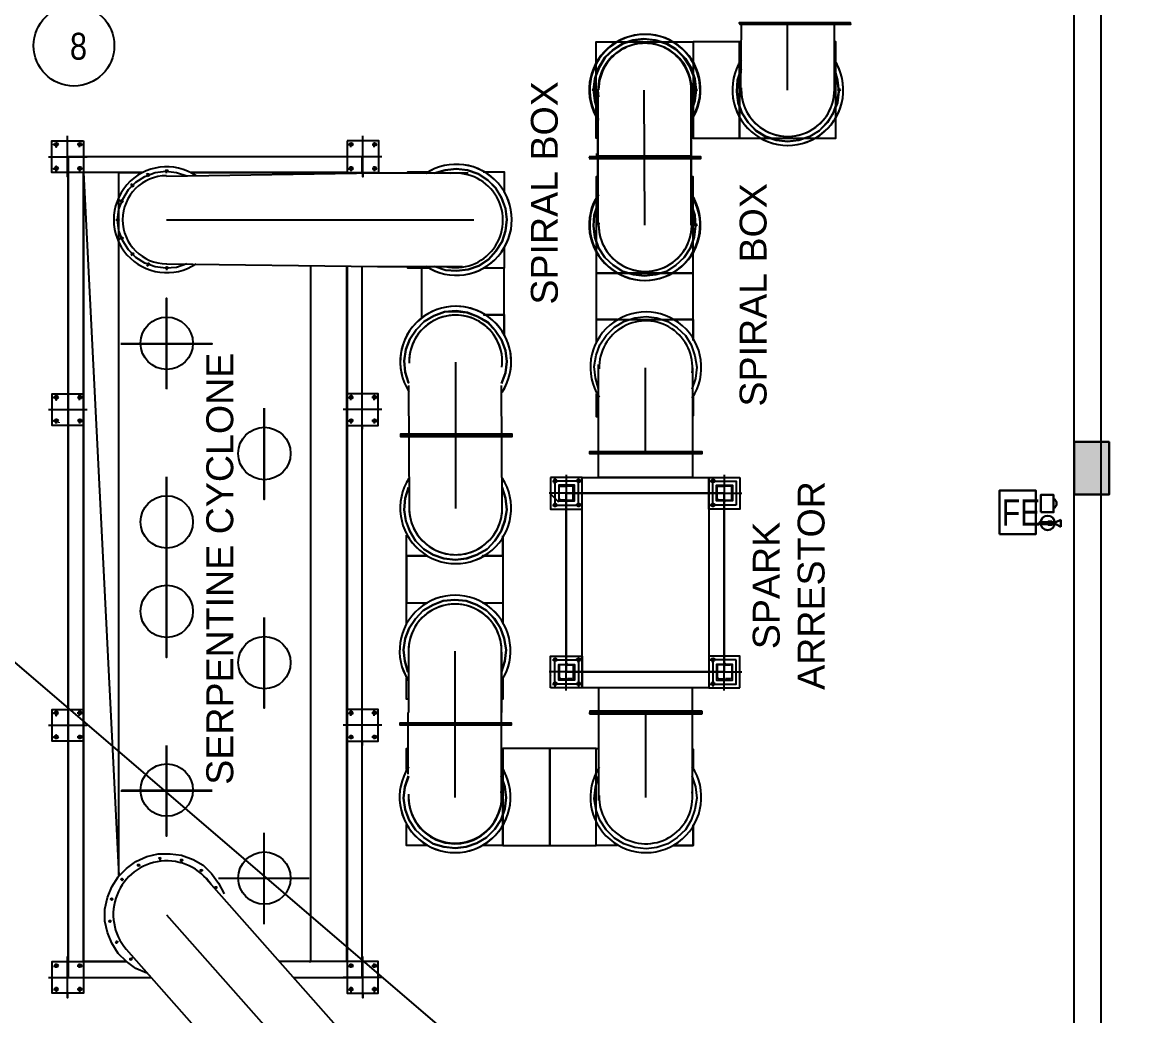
# Model space of a CAD drawing. Header units: metres. Extents: x -488 to 4759, y 38 to 2071.
# Drawn here: x 2954.95 to 2964.51, y 81.37 to 89.87 of the extents above; entities that cross this region are included whole.
import ezdxf
from ezdxf.lldxf.tags import DXFTag

# ---------------------------------------------------------------- set-up
doc = ezdxf.new("R2010")
doc.units = ezdxf.units.M
doc.header["$MEASUREMENT"] = 0
doc.styles.add('ARIAL', font='arial.ttf', dxfattribs={"height": 0.8})
doc.styles.add('Arial narrow', font='ARIALN.TTF', dxfattribs={"height": 0.6})
doc.styles.add('SH', font='swissc.ttf', dxfattribs={"height": 10})
tags = doc.linetypes.add('00$1$HIDDEN', pattern=[0.375, 0.25, -0.125]).pattern_tags.tags
tags[6:7] = [DXFTag(74, 4), DXFTag(75, 0), DXFTag(340, '0'), DXFTag(46, 1.0), DXFTag(50, 0.0), DXFTag(44, 0.0), DXFTag(45, 0.0)]
tags[4:5] = [DXFTag(74, 4), DXFTag(75, 0), DXFTag(340, '0'), DXFTag(46, 1.0), DXFTag(50, 0.0), DXFTag(44, 0.0), DXFTag(45, 0.0)]

# ---------------------------------------------------------------- blocks, each defined once
blk = doc.blocks.new('DFFDG')
at = {"color": 0, "lineweight": 30}
for p, q in [((15832.5823, 2250.0528), (15832.6453, 2250.0528)), ((15832.5823, 2250.0366), (15832.6453, 2250.0366)), ((15832.6453, 2250.0528), (15832.6902, 2250.0747)), ((15832.6453, 2250.0366), (15832.6902, 2250.0146))]:
    blk.add_line(p, q, dxfattribs=at)
at = {"color": 0, "lineweight": 30, "ltscale": 0.1}
blk.add_line((15832.6902, 2250.0747), (15832.6902, 2250.0146), dxfattribs=at)
blk.add_lwpolyline([(15832.1657, 2249.9505), (15832.1657, 2250.3252), (15832.4753, 2250.3252), (15832.4753, 2249.9505)], close=True, dxfattribs=at)
at = {"color": 0, "lineweight": 30}
for points in [[(15832.5173, 2250.1377), (15832.5173, 2250.286), (15832.6276, 2250.286), (15832.6276, 2250.1377)], [(15832.5823, 2250.0528), (15832.5823, 2250.0366), (15832.5067, 2250.0366), (15832.5067, 2250.0528)], [(15832.6128, 2250.0593), (15832.6128, 2250.0303), (15832.5823, 2250.0303), (15832.5823, 2250.0593)]]:
    blk.add_lwpolyline(points, close=True, dxfattribs=at)
blk.add_circle((15832.5766, 2250.0472), 0.0611, dxfattribs=at)
blk.add_arc((15832.6088, 2250.2129), 0.0446, 294.8747, 65.1253, dxfattribs=at)
at = {"color": 0, "lineweight": 30, "style": 'SH'}
blk.add_text('FE', height=0.22395, dxfattribs=at).set_placement((15832.1852, 2250.0243))

msp = doc.modelspace()

# ---------------------------------------------------------------- hatches: boundary and pattern name
at = {"lineweight": 30}
h = msp.add_hatch(color=256, dxfattribs=at)
h.dxf.hatch_style = 1
h.paths.add_polyline_path([(2963.94391, 86.28117), (2963.94391, 85.83117), (2964.24391, 85.83117), (2964.24391, 86.28117)])

# ---------------------------------------------------------------- linework, layer by layer
for p, q in [((2964.17391, 96.18778), (2964.17391, 76.47778)), ((2956.182, 82.23735), (2957.61887, 80.61365))]:
    msp.add_line(p, q)
at = {"linetype": '00$1$HIDDEN', "lineweight": -2, "ltscale": 2}
msp.add_line((2949.37232, 89.11676), (2963.94391, 76.63278), dxfattribs=at)
at = {"lineweight": -2}
msp.add_lwpolyline([(2963.9449, 102.41779), (2934.23391, 102.41777), (2934.23391, 76.70777), (2963.9449, 76.70779)], close=True, dxfattribs=at)
at = {"lineweight": 0}
msp.add_lwpolyline([(2963.9449, 102.41779), (2963.9449, 76.70779), (2934.23391, 76.70779), (2934.23391, 39.51778), (3007.88391, 39.51778), (3007.88391, 102.41778), (3000.65391, 102.41777), (3000.42391, 102.41777), (3000.42391, 76.70778), (2984.40391, 76.70778), (2984.40391, 102.41777), (2963.9449, 102.41777)], dxfattribs=at)
msp.add_lwpolyline([(2963.9449, 102.41779), (2963.9449, 76.70779), (2934.23391, 76.70779), (2934.23391, 39.51778), (3007.88391, 39.51778), (3007.88391, 102.41778), (3000.65391, 102.41777), (3000.42391, 102.41777), (3000.42391, 76.70778), (2984.40391, 76.70778), (2984.40391, 102.41777), (2963.9449, 102.41777)], dxfattribs=at)
msp.add_lwpolyline([(2969.1738, 102.18778), (2969.17391, 95.95778), (2984.1724, 95.95778), (2984.1724, 76.47778), (3000.65391, 76.47778), (3000.65391, 102.18773), (3007.65391, 102.18773), (3007.65391, 51.97778), (2934.46391, 51.97778), (2934.46391, 76.47578), (2964.17391, 76.47778), (2964.17391, 102.18778), (2969.17391, 102.18778), (2969.17391, 102.18778)], close=True, dxfattribs=at)
msp.add_lwpolyline([(2969.1738, 102.18778), (2969.17391, 95.95778), (2984.1724, 95.95778), (2984.1724, 76.47778), (3000.65391, 76.47778), (3000.65391, 102.18773), (3007.65391, 102.18773), (3007.65391, 51.97778), (2934.46391, 51.97778), (2934.46391, 76.47578), (2964.17391, 76.47778), (2964.17391, 102.18778), (2969.17391, 102.18778), (2969.17391, 102.18778)], close=True, dxfattribs=at)
for points in [[(2962.03025, 89.85877), (2961.08163, 89.85877), (2961.08163, 89.86961), (2962.03025, 89.86961), (2962.03025, 89.85877)], [(2962.03567, 89.85877), (2961.08706, 89.85877), (2961.08706, 89.85335), (2962.03567, 89.85335), (2961.08706, 89.85335)], [(2961.89473, 89.2896), (2961.89473, 89.85877), (2961.0979, 89.85877), (2961.09248, 89.2896)], [(2961.4936, 89.2896), (2961.4936, 89.85335)], [(2961.49902, 89.86419), (2961.78632, 89.86419)], [(2961.97062, 89.86419), (2961.97062, 89.86961)], [(2960.66967, 89.11614), (2960.70219, 89.20829), (2960.70761, 89.30587), (2960.69677, 89.39802), (2960.65882, 89.49017), (2960.60462, 89.57148), (2960.53957, 89.64194), (2960.45284, 89.69073), (2960.36069, 89.71783), (2960.26312, 89.72868), (2960.17097, 89.71783), (2960.07882, 89.68531), (2959.99751, 89.6311), (2959.92704, 89.56606), (2959.87825, 89.47933), (2959.84573, 89.3926), (2959.83489, 89.29502), (2959.84573, 89.19745), (2959.87283, 89.1053), (2959.84573, 89.19745), (2959.83489, 89.29502), (2959.84573, 89.38717), (2959.87825, 89.47933), (2959.92704, 89.56064), (2959.99751, 89.6311), (2960.07882, 89.68531), (2960.17097, 89.71783), (2960.26854, 89.72868), (2960.36611, 89.71783), (2960.45826, 89.68531), (2960.53957, 89.63652), (2960.61004, 89.56606), (2960.66425, 89.48475), (2960.69677, 89.39802), (2960.70761, 89.30044), (2960.70219, 89.20287), (2960.66967, 89.11072)], [(2959.87283, 89.11614), (2959.84573, 89.20829), (2959.84031, 89.30587), (2959.85115, 89.39802), (2959.88909, 89.49017), (2959.93788, 89.57148), (2960.00835, 89.63652), (2960.09508, 89.69073), (2960.18723, 89.71783), (2960.27938, 89.72868), (2960.37695, 89.71783), (2960.4691, 89.68531), (2960.55041, 89.6311), (2960.62088, 89.56064), (2960.66967, 89.47933), (2960.70219, 89.38717), (2960.71303, 89.2896), (2960.70219, 89.19745), (2960.66967, 89.1053)], [(2959.87283, 88.87763), (2959.85657, 88.87763), (2959.85657, 89.70157), (2960.68593, 89.70157), (2960.68593, 88.87763), (2960.66967, 88.87763)], [(2961.08163, 88.87763), (2961.08163, 89.70157), (2960.68593, 89.70157), (2960.68593, 88.87763), (2961.08163, 88.87763)], [(2961.0979, 89.70157), (2961.08163, 89.70157), (2961.08163, 88.87763), (2961.90557, 88.87763), (2961.90557, 89.70157), (2961.89473, 89.70157)], [(2961.89473, 89.46848), (2961.92183, 89.37633), (2961.93268, 89.27876), (2961.92183, 89.18119), (2961.88389, 89.09446), (2961.8351, 89.01315), (2961.76464, 88.94268), (2961.68333, 88.8939), (2961.59117, 88.86137), (2961.4936, 88.85053), (2961.40145, 88.86137), (2961.3093, 88.8939), (2961.22799, 88.94268), (2961.15752, 89.01315), (2961.10332, 89.09446), (2961.07079, 89.18119), (2961.05995, 89.27876), (2961.06537, 89.37633), (2961.0979, 89.46848), (2961.06537, 89.37633), (2961.05995, 89.27876), (2961.07079, 89.18661), (2961.10332, 89.09446), (2961.15752, 89.01315), (2961.22257, 88.94268), (2961.30388, 88.8939), (2961.39603, 88.86137), (2961.4936, 88.85053), (2961.59117, 88.86137), (2961.67791, 88.8939), (2961.76464, 88.94268), (2961.82968, 89.01315), (2961.88389, 89.08904), (2961.91641, 89.18119), (2961.93268, 89.27876), (2961.92183, 89.37091), (2961.89473, 89.46306)], [(2960.67509, 88.72586), (2959.87283, 88.72586), (2959.87283, 89.2896), (2959.87283, 88.14043), (2959.87283, 88.70417), (2960.66967, 88.70417), (2960.66967, 88.14043)], [(2960.27396, 88.13501), (2960.26854, 89.2896)], [(2960.66967, 88.13501), (2960.66967, 89.29502)], [(2960.66967, 89.2896), (2960.66967, 88.72586), (2960.66967, 88.74754)], [(2955.33638, 88.58492), (2955.33638, 88.54698), (2955.33638, 88.89932)], [(2957.8624, 88.58492), (2957.8624, 88.54698), (2957.8624, 88.89932)], [(2959.87283, 88.91558), (2959.87283, 88.71502), (2960.66967, 88.71502), (2960.66967, 88.91558)], [(2955.47189, 88.85595), (2955.47189, 88.58492), (2955.20086, 88.58492), (2955.20086, 88.85595), (2955.47189, 88.85595)], [(2955.46105, 88.82343), (2955.41769, 88.82343)], [(2955.43937, 88.80175), (2955.43937, 88.83969)], [(2957.72688, 88.85595), (2957.72688, 88.58492), (2957.99791, 88.58492), (2957.99791, 88.85595), (2957.72688, 88.85595)], [(2957.73772, 88.82343), (2957.78109, 88.82343)], [(2957.7594, 88.80175), (2957.7594, 88.83969)], [(2957.98165, 88.82343), (2957.94371, 88.82343)], [(2957.95997, 88.80175), (2957.95997, 88.83969)], [(2955.17376, 88.72044), (2955.50442, 88.72044)], [(2957.85698, 88.5795), (2957.85698, 88.72044), (2955.3418, 88.72044), (2955.3418, 81.70071), (2956.05079, 81.70071)], [(2955.3418, 81.70071), (2955.3418, 88.72044)], [(2958.02502, 88.72044), (2957.69436, 88.72044)], [(2960.75098, 88.71502), (2959.79694, 88.71502), (2960.75098, 88.71502), (2960.75098, 88.72044), (2959.79694, 88.72044)], [(2959.79694, 88.70417), (2960.75098, 88.70417), (2960.75098, 88.71502), (2959.79694, 88.71502)], [(2959.80236, 88.72044), (2960.75098, 88.72044)], [(2960.66967, 88.72586), (2959.86199, 88.72586), (2959.86199, 88.74754)], [(2960.66967, 88.72044), (2959.86741, 88.72044)], [(2960.74556, 88.70959), (2960.74556, 88.71502)], [(2955.46105, 88.61744), (2955.41769, 88.61744)], [(2955.43937, 88.63913), (2955.43937, 88.59576)], [(2956.35546, 87.80435), (2956.26873, 87.77182), (2956.17658, 87.7664), (2956.08443, 87.77724), (2955.9977, 87.80977), (2955.92181, 87.85855), (2955.85676, 87.9236), (2955.80797, 87.99949), (2955.77545, 88.08622), (2955.76461, 88.17837), (2955.77545, 88.27052), (2955.80797, 88.35725), (2955.85676, 88.43856), (2955.92181, 88.50361), (2955.9977, 88.5524), (2956.08443, 88.58492), (2956.17658, 88.59576), (2956.26873, 88.58492), (2956.35546, 88.55782)], [(2956.03022, 88.54698), (2956.01396, 88.5795)], [(2956.182, 88.5795), (2956.182, 88.61202)], [(2958.76222, 88.5795), (2957.98707, 88.5795), (2956.182, 88.5524)], [(2956.38798, 88.58492), (2957.4179, 88.58492), (2957.4179, 88.57408)], [(2957.72146, 88.57408), (2957.72146, 88.58492), (2956.38798, 88.58492), (2957.72688, 88.58492), (2957.72688, 88.57408)], [(2957.73772, 88.61744), (2957.78109, 88.61744)], [(2957.7594, 88.63913), (2957.7594, 88.59576)], [(2957.98165, 88.61744), (2957.94371, 88.61744)], [(2957.95997, 88.63913), (2957.95997, 88.59576)], [(2958.24664, 88.5795), (2958.24664, 88.59034), (2958.4201, 88.59034)], [(2958.47973, 87.78267), (2958.57188, 87.75014), (2958.66403, 87.74472), (2958.7616, 87.75556), (2958.85375, 87.78809), (2958.93506, 87.84229), (2959.00011, 87.91276), (2959.05432, 87.99407), (2959.08142, 88.08622), (2959.09226, 88.18379), (2959.08142, 88.28136), (2959.04889, 88.36809), (2959.00011, 88.45482), (2958.92964, 88.51987), (2958.84833, 88.57408), (2958.75618, 88.6066), (2958.65861, 88.61744), (2958.56646, 88.6066), (2958.47431, 88.5795), (2958.56646, 88.6066), (2958.66403, 88.61744), (2958.75618, 88.6066), (2958.84833, 88.57408), (2958.92964, 88.51987), (2959.00011, 88.4494), (2959.04889, 88.36809), (2959.08142, 88.27594), (2959.09226, 88.18379), (2959.08142, 88.08622), (2959.05432, 87.99407), (2959.00011, 87.91276), (2958.93506, 87.84229), (2958.85375, 87.78809), (2958.7616, 87.75556), (2958.66403, 87.74472), (2958.56646, 87.75014), (2958.47431, 87.78267)], [(2958.8917, 88.59034), (2959.07058, 88.59034), (2959.07058, 88.41146)], [(2955.90012, 88.46025), (2955.87844, 88.48735)], [(2959.87283, 88.54698), (2959.85657, 88.54698), (2959.85657, 87.72304), (2960.68593, 87.72304), (2960.68593, 88.54698), (2960.66967, 88.54698)], [(2955.81339, 88.33015), (2955.78087, 88.34641)], [(2955.78087, 88.17837), (2955.74835, 88.17837)], [(2958.81101, 88.17837), (2956.182, 88.17837)], [(2955.81339, 88.02659), (2955.78087, 88.01575)], [(2959.07058, 87.94528), (2959.07058, 87.7664), (2958.8917, 87.7664)], [(2955.90012, 87.8965), (2955.87844, 87.87482)], [(2956.03022, 87.80977), (2956.01396, 87.78267)], [(2956.182, 87.80435), (2957.98707, 87.78267), (2958.71344, 87.78267)], [(2956.182, 87.78267), (2956.182, 87.75014)], [(2957.72688, 87.78267), (2957.72688, 81.83622), (2957.14748, 81.83622)], [(2957.26741, 81.70071), (2957.85698, 81.70071), (2957.85698, 87.78267)], [(2957.72146, 87.78267), (2957.72146, 81.83622), (2957.40164, 81.83622), (2957.4179, 81.83622), (2957.4179, 87.78809)], [(2958.4201, 87.7664), (2958.24664, 87.7664), (2958.24664, 87.78267)], [(2958.36589, 87.33817), (2958.36589, 87.78267)], [(2958.80497, 87.7664), (2958.79955, 87.7664)], [(2959.07058, 87.36528), (2959.07058, 87.7664)], [(2959.85657, 87.32733), (2960.68593, 87.32733), (2960.68593, 87.72304), (2959.85657, 87.72304), (2959.85657, 87.32733)], [(2956.182, 86.73648), (2956.182, 87.51163), (2956.182, 86.73106)], [(2958.8917, 87.3707), (2959.07058, 87.3707), (2959.07058, 87.19182), (2959.07058, 87.36528), (2958.89712, 87.36528)], [(2959.87825, 86.73648), (2959.85115, 86.82863), (2959.84031, 86.9262), (2959.85657, 87.02378), (2959.88909, 87.11051), (2959.9433, 87.19182), (2960.01377, 87.26228), (2960.09508, 87.31107), (2960.18723, 87.34359), (2960.2848, 87.35443), (2960.37695, 87.34359), (2960.4691, 87.31107), (2960.55041, 87.25686), (2960.62088, 87.19182), (2960.66967, 87.11051), (2960.70219, 87.01836), (2960.71845, 86.92078), (2960.70761, 86.82321), (2960.67509, 86.73106)], [(2960.03545, 87.32733), (2959.85657, 87.32733), (2959.85657, 87.13219)], [(2960.68593, 87.14845), (2960.68593, 87.32733), (2960.51789, 87.32733), (2960.68593, 87.32733), (2960.68593, 87.14845)], [(2958.65319, 86.96415), (2958.65319, 85.71198)], [(2960.68051, 86.91536), (2960.68051, 86.189), (2959.87825, 86.189), (2959.87825, 86.94247)], [(2960.27938, 86.189), (2960.27938, 86.91536)], [(2958.25206, 86.76359), (2958.25748, 85.72282)], [(2959.05432, 85.71198), (2959.04889, 86.76359)], [(2955.47189, 86.69312), (2955.47189, 86.42208), (2955.20628, 86.42208), (2955.20628, 86.69312), (2955.47189, 86.69312)], [(2955.3418, 86.42208), (2955.3418, 86.38956), (2955.3418, 86.73648)], [(2955.43937, 86.63891), (2955.43937, 86.68228)], [(2957.72688, 86.69312), (2957.72688, 86.42208), (2957.99249, 86.42208), (2957.99249, 86.69312), (2957.72688, 86.69312)], [(2957.7594, 86.63891), (2957.7594, 86.68228)], [(2957.85698, 86.42208), (2957.85698, 86.38956), (2957.85698, 86.73648)], [(2957.95997, 86.63891), (2957.95997, 86.68228)], [(2959.85657, 86.69312), (2959.85657, 86.49797), (2959.87825, 86.49797)], [(2955.46105, 86.66059), (2955.42311, 86.66059)], [(2957.73772, 86.66059), (2957.77567, 86.66059)], [(2957.98165, 86.66059), (2957.93829, 86.66059)], [(2955.17376, 86.5576), (2955.50442, 86.5576)], [(2955.43937, 86.47629), (2955.43937, 86.43835)], [(2958.02502, 86.5576), (2957.69436, 86.5576)], [(2957.7594, 86.47629), (2957.7594, 86.43835)], [(2957.95997, 86.47629), (2957.95997, 86.43835)], [(2955.26591, 86.44377), (2955.26591, 86.44919)], [(2955.46105, 86.46003), (2955.42311, 86.46003)], [(2957.73772, 86.46003), (2957.77567, 86.46003)], [(2957.98165, 86.46003), (2957.93829, 86.46003)], [(2959.13562, 86.32451), (2958.18701, 86.32451), (2958.18701, 86.35162), (2959.13562, 86.35162), (2959.13562, 86.32451), (2959.13562, 86.33535), (2958.18701, 86.33535), (2959.13562, 86.33535), (2959.13562, 86.35162), (2959.13562, 86.32451), (2958.18701, 86.32451), (2958.18701, 86.35162), (2959.13562, 86.35162)], [(2959.80236, 86.19984), (2960.7564, 86.19984), (2960.7564, 86.17816), (2959.80236, 86.17816), (2959.80236, 86.19984), (2959.80236, 86.189), (2960.7564, 86.189)], [(2960.76182, 86.17816), (2959.8132, 86.17816), (2959.8132, 86.19984), (2960.76182, 86.19984), (2960.76182, 86.17816), (2960.76182, 86.189), (2959.8132, 86.189), (2960.76182, 86.189), (2960.76182, 86.19984), (2960.76182, 86.17816), (2959.8132, 86.17816), (2959.8132, 86.19984), (2960.76182, 86.19984)], [(2959.87825, 86.189), (2960.68051, 86.189)], [(2959.87825, 85.98843), (2959.87825, 86.189), (2960.68051, 86.189), (2960.68051, 85.98843)], [(2960.68051, 86.17816), (2960.68051, 85.97759), (2959.87825, 85.97759), (2959.87825, 86.17816)], [(2959.6018, 85.99927), (2959.6018, 85.67404)], [(2960.95154, 85.99927), (2960.95154, 85.67404)], [(2959.46628, 85.97759), (2959.46628, 85.70656), (2959.73732, 85.70656), (2959.73732, 85.97759), (2959.46628, 85.97759)], [(2959.48255, 85.94507), (2959.52049, 85.94507)], [(2959.50423, 85.92339), (2959.50423, 85.96675)], [(2959.50423, 85.73908), (2959.70479, 85.73908), (2959.70479, 85.94507), (2959.50423, 85.94507), (2959.50423, 85.73908)], [(2959.54759, 85.89899), (2959.55572, 85.90712)], [(2959.60715, 85.91418), (2959.60016, 85.9072)], [(2959.61428, 85.9072), (2959.60729, 85.91418)], [(2959.65872, 85.90712), (2959.66685, 85.89899)], [(2959.72647, 85.94507), (2959.68311, 85.94507)], [(2959.70479, 85.92339), (2959.70479, 85.96675)], [(2959.73732, 84.17794), (2959.73732, 85.97759), (2960.82144, 85.97759), (2960.82144, 84.17794), (2959.73732, 84.17794)], [(2961.08706, 85.97759), (2961.08706, 85.70656), (2960.82144, 85.70656), (2960.82144, 85.97759), (2961.08706, 85.97759)], [(2960.83229, 85.94507), (2960.87023, 85.94507)], [(2960.85397, 85.92339), (2960.85397, 85.96675)], [(2961.05453, 85.73908), (2960.85397, 85.73908), (2960.85397, 85.94507), (2961.05453, 85.94507), (2961.05453, 85.73908)], [(2960.89733, 85.89899), (2960.90546, 85.90712)], [(2960.95689, 85.91418), (2960.9499, 85.9072)], [(2960.96402, 85.9072), (2960.95703, 85.91418)], [(2961.00846, 85.90712), (2961.01659, 85.89899)], [(2959.759, 85.84208), (2959.45544, 85.84208)], [(2959.53675, 85.76619), (2959.46086, 85.84208)], [(2959.54217, 85.78787), (2959.54217, 85.89628)], [(2959.55301, 85.9017), (2959.59638, 85.9017)], [(2960.95154, 85.84208), (2960.95154, 84.31346), (2959.6018, 84.31346), (2959.6018, 85.84208), (2960.95154, 85.84208), (2959.6018, 85.84208), (2959.6018, 84.31346), (2960.95154, 84.31346), (2960.95154, 85.84208)], [(2959.65601, 85.9017), (2959.61264, 85.9017)], [(2959.66143, 85.78787), (2959.66143, 85.89628)], [(2960.79976, 85.84208), (2961.10332, 85.84208)], [(2960.89191, 85.78787), (2960.89191, 85.89628)], [(2960.90275, 85.9017), (2960.94612, 85.9017)], [(2961.00575, 85.9017), (2960.96238, 85.9017)], [(2961.01659, 85.78787), (2961.01659, 85.89628)], [(2959.48255, 85.73908), (2959.52049, 85.73908)], [(2959.50423, 85.76077), (2959.50423, 85.72282)], [(2959.55572, 85.78245), (2959.54759, 85.79058)], [(2959.59638, 85.78245), (2959.55301, 85.78245)], [(2959.60016, 85.78238), (2959.60715, 85.77539)], [(2959.60729, 85.7754), (2959.61428, 85.78238)], [(2959.61264, 85.78245), (2959.65601, 85.78245)], [(2959.66685, 85.79058), (2959.65872, 85.78245)], [(2959.72647, 85.73908), (2959.68311, 85.73908)], [(2959.70479, 85.76077), (2959.70479, 85.72282)], [(2960.83229, 85.73908), (2960.87023, 85.73908)], [(2960.85397, 85.76077), (2960.85397, 85.72282)], [(2960.90546, 85.78245), (2960.89733, 85.79058)], [(2960.94612, 85.78245), (2960.90275, 85.78245)], [(2960.9499, 85.78238), (2960.95689, 85.77539)], [(2960.95703, 85.7754), (2960.96402, 85.78238)], [(2960.96238, 85.78245), (2961.00575, 85.78245)], [(2961.01659, 85.79058), (2961.00846, 85.78245)], [(2958.2358, 85.30543), (2958.2358, 84.90431), (2958.2358, 85.48431)], [(2959.05974, 85.30543), (2959.05974, 84.90431)], [(2958.2358, 84.72542), (2958.2358, 84.90431), (2958.41468, 84.90431)], [(2958.88628, 84.90431), (2959.05974, 84.90431), (2959.05974, 84.73085)], [(2958.25206, 84.4815), (2958.25206, 83.96653)], [(2958.64777, 84.49234), (2958.64777, 83.24017)], [(2959.04889, 84.4815), (2959.04889, 83.96653), (2959.04889, 84.49234)], [(2959.6018, 84.15626), (2959.6018, 84.4815)], [(2960.95154, 84.15626), (2960.95154, 84.4815)], [(2959.46628, 84.17794), (2959.46628, 84.44897), (2959.73732, 84.44897), (2959.73732, 84.17794), (2959.46628, 84.17794)], [(2959.48255, 84.41645), (2959.52049, 84.41645)], [(2959.50423, 84.39477), (2959.50423, 84.43271)], [(2959.50423, 84.41645), (2959.70479, 84.41645), (2959.70479, 84.21046), (2959.50423, 84.21046), (2959.50423, 84.41645)], [(2959.54759, 84.37037), (2959.55572, 84.3785)], [(2959.59638, 84.37308), (2959.55301, 84.37308)], [(2959.60715, 84.38556), (2959.60016, 84.37858)], [(2959.61428, 84.37858), (2959.60729, 84.38556)], [(2959.61264, 84.37308), (2959.65601, 84.37308)], [(2959.65872, 84.3785), (2959.66685, 84.37037)], [(2959.72647, 84.41645), (2959.68311, 84.41645)], [(2959.70479, 84.39477), (2959.70479, 84.43271)], [(2961.08706, 84.17794), (2961.08706, 84.44897), (2960.82144, 84.44897), (2960.82144, 84.17794), (2961.08706, 84.17794)], [(2960.83229, 84.41645), (2960.87023, 84.41645)], [(2960.85397, 84.39477), (2960.85397, 84.43271)], [(2961.05453, 84.41645), (2960.85397, 84.41645), (2960.85397, 84.21046), (2961.05453, 84.21046), (2961.05453, 84.41645)], [(2960.89733, 84.37037), (2960.90546, 84.3785)], [(2960.94612, 84.37308), (2960.90275, 84.37308)], [(2960.95689, 84.38556), (2960.9499, 84.37858)], [(2960.96402, 84.37858), (2960.95703, 84.38556)], [(2960.96238, 84.37308), (2961.00575, 84.37308)], [(2961.00846, 84.3785), (2961.01659, 84.37037)], [(2959.759, 84.31346), (2959.45544, 84.31346)], [(2959.47713, 84.28093), (2959.47713, 84.28093)], [(2959.54217, 84.36766), (2959.54217, 84.25925)], [(2959.66143, 84.36766), (2959.66143, 84.25925)], [(2960.79976, 84.31346), (2961.10332, 84.31346)], [(2960.89191, 84.36766), (2960.89191, 84.25925)], [(2961.01659, 84.36766), (2961.01659, 84.25925)], [(2958.25206, 84.08037), (2958.2358, 84.08037), (2958.2358, 84.25925)], [(2959.05974, 84.25925), (2959.05974, 84.08037), (2959.04889, 84.08037)], [(2959.48255, 84.21046), (2959.52049, 84.21046)], [(2959.50423, 84.23215), (2959.50423, 84.18878)], [(2959.54217, 84.26467), (2959.54217, 84.26467)], [(2959.55572, 84.25383), (2959.54759, 84.26196)], [(2959.55301, 84.25383), (2959.59638, 84.25383)], [(2959.60016, 84.25375), (2959.60715, 84.24677)], [(2959.60729, 84.24678), (2959.61428, 84.25375)], [(2959.65601, 84.25383), (2959.61264, 84.25383)], [(2959.66685, 84.26196), (2959.65872, 84.25383)], [(2959.72647, 84.21046), (2959.68311, 84.21046)], [(2959.70479, 84.23215), (2959.70479, 84.18878)], [(2960.83229, 84.21046), (2960.87023, 84.21046)], [(2960.85397, 84.23215), (2960.85397, 84.18878)], [(2960.90546, 84.25383), (2960.89733, 84.26196)], [(2960.90275, 84.25383), (2960.94612, 84.25383)], [(2960.9499, 84.25375), (2960.95689, 84.24677)], [(2960.95703, 84.24678), (2960.96402, 84.25375)], [(2961.00575, 84.25383), (2960.96238, 84.25383)], [(2961.01659, 84.26196), (2961.00846, 84.25383)], [(2959.87825, 84.17794), (2959.87825, 83.97738)], [(2959.87825, 84.1671), (2959.87825, 83.96653), (2960.68051, 83.96653), (2960.68051, 84.1671)], [(2960.68051, 83.97738), (2960.68051, 84.17794)], [(2955.47189, 83.99364), (2955.47189, 83.72261), (2955.20628, 83.72261), (2955.20628, 83.99364), (2955.47189, 83.99364)], [(2955.3418, 83.72261), (2955.3418, 83.68466), (2955.3418, 84.037)], [(2957.72688, 83.99364), (2957.72688, 83.72261), (2957.99249, 83.72261), (2957.99249, 83.99364), (2957.72688, 83.99364)], [(2957.85698, 83.72261), (2957.85698, 83.68466), (2957.85698, 84.037)], [(2955.46105, 83.96111), (2955.41769, 83.96111)], [(2955.43937, 83.93943), (2955.43937, 83.9828)], [(2957.73772, 83.96111), (2957.78109, 83.96111)], [(2957.7594, 83.93943), (2957.7594, 83.9828)], [(2957.98165, 83.96111), (2957.93829, 83.96111)], [(2957.95997, 83.93943), (2957.95997, 83.9828)], [(2958.24664, 83.96653), (2958.24664, 83.44073)], [(2959.04889, 83.24559), (2959.04889, 83.96653)], [(2959.80236, 83.95569), (2960.7564, 83.95569), (2960.7564, 83.97738), (2959.80236, 83.97738), (2959.80236, 83.95569), (2959.80236, 83.96653), (2960.7564, 83.96653)], [(2960.76182, 83.97738), (2959.8132, 83.97738), (2959.8132, 83.95569), (2960.76182, 83.95569), (2960.76182, 83.97738), (2960.76182, 83.96653), (2959.8132, 83.96653), (2960.76182, 83.96653), (2960.76182, 83.95569), (2960.76182, 83.97738), (2959.8132, 83.97738), (2959.8132, 83.95569), (2960.76182, 83.95569)], [(2959.87825, 83.96653), (2960.68051, 83.96653)], [(2960.68051, 83.24017), (2960.68051, 83.96653), (2959.87825, 83.96653), (2959.87825, 83.21307)], [(2960.27938, 83.96653), (2960.27938, 83.24017)], [(2955.17376, 83.85812), (2955.50442, 83.85812)], [(2958.02502, 83.85812), (2957.69436, 83.85812)], [(2959.1302, 83.85812), (2958.18159, 83.85812), (2958.18159, 83.8798), (2959.1302, 83.8798), (2959.1302, 83.85812), (2959.1302, 83.86896), (2958.18159, 83.86896), (2959.1302, 83.86896), (2959.1302, 83.8798), (2959.1302, 83.85812), (2958.18159, 83.85812), (2958.18159, 83.8798), (2959.1302, 83.8798)], [(2955.46105, 83.75513), (2955.41769, 83.75513)], [(2955.43937, 83.77681), (2955.43937, 83.73887)], [(2957.73772, 83.75513), (2957.78109, 83.75513)], [(2957.7594, 83.77681), (2957.7594, 83.73887)], [(2957.98165, 83.75513), (2957.93829, 83.75513)], [(2957.95997, 83.77681), (2957.95997, 83.73887)], [(2958.2358, 83.47868), (2958.2358, 83.65756), (2958.24664, 83.65756)], [(2959.04889, 83.65756), (2959.05974, 83.65756), (2959.05974, 83.47868)], [(2959.05974, 82.8282), (2959.05974, 83.65756), (2959.05974, 82.8282), (2959.46086, 82.8282), (2959.46086, 83.65756), (2959.05974, 83.65756)], [(2959.46086, 83.65756), (2959.46086, 82.8282), (2959.85657, 82.8282), (2959.85657, 83.65756), (2959.46086, 83.65756)], [(2959.85657, 83.46242), (2959.85657, 83.65756), (2959.87825, 83.65756)], [(2958.25206, 83.41905), (2958.21954, 83.3269), (2958.2087, 83.23475), (2958.22496, 83.13718), (2958.25748, 83.04503), (2958.31169, 82.96372), (2958.38216, 82.89867), (2958.46347, 82.84446), (2958.55562, 82.81736), (2958.65319, 82.80652), (2958.74534, 82.81736), (2958.83749, 82.84988), (2958.9188, 82.89867), (2958.98927, 82.96914), (2959.04347, 83.05045), (2959.076, 83.1426), (2959.08684, 83.24017), (2959.076, 83.33232), (2959.04347, 83.42447), (2959.076, 83.33232), (2959.08684, 83.24017), (2959.076, 83.1426), (2959.04347, 83.05045), (2958.98927, 82.96914), (2958.9188, 82.89867), (2958.83749, 82.84988), (2958.74534, 82.81736), (2958.64777, 82.80652), (2958.55562, 82.81736), (2958.46347, 82.84446), (2958.38216, 82.89867), (2958.31169, 82.96372), (2958.25748, 83.04503), (2958.22496, 83.13718), (2958.2087, 83.23475), (2958.21954, 83.33232), (2958.25206, 83.42447)], [(2960.67509, 83.42447), (2960.70761, 83.33232), (2960.71845, 83.23475), (2960.70219, 83.13718), (2960.66967, 83.04503), (2960.62088, 82.96372), (2960.55041, 82.89867), (2960.4691, 82.84446), (2960.37695, 82.81194), (2960.2848, 82.8011), (2960.18723, 82.81194), (2960.09508, 82.84446), (2960.01377, 82.89325), (2959.9433, 82.96372), (2959.88909, 83.04503), (2959.85657, 83.13176), (2959.84031, 83.22933), (2959.85115, 83.3269), (2959.87825, 83.41905)], [(2956.57228, 83.29438), (2955.79171, 83.29438)], [(2956.57228, 83.2998), (2955.79713, 83.2998)], [(2958.41468, 82.8282), (2958.2358, 82.8282), (2958.2358, 83.00708)], [(2959.05974, 83.00708), (2959.05974, 82.8282), (2958.88628, 82.8282)], [(2960.03545, 82.8282), (2959.85657, 82.8282), (2959.85657, 83.02334)], [(2960.68593, 83.00708), (2960.68593, 82.8282), (2960.51789, 82.8282), (2960.68593, 82.8282), (2960.68593, 83.00708)], [(2957.01678, 82.15604), (2957.01678, 82.93661)], [(2956.01396, 81.73865), (2955.92181, 81.7766), (2955.8405, 81.83622), (2955.77003, 81.90669), (2955.71582, 81.99342), (2955.67788, 82.08557), (2955.6562, 82.18314), (2955.6562, 82.28614), (2955.67788, 82.38371), (2955.71582, 82.47586), (2955.77003, 82.56259), (2955.8405, 82.63306), (2955.92181, 82.69268), (2956.01396, 82.73605), (2956.11153, 82.75773), (2956.21452, 82.75773), (2956.31209, 82.74689), (2956.40966, 82.70895), (2956.4964, 82.66016), (2956.56686, 82.58969), (2956.62649, 82.50838), (2956.67528, 82.41623)], [(2955.94891, 82.64932), (2955.93807, 82.671)], [(2955.93807, 82.66016), (2955.93807, 82.66558), (2955.94349, 82.66558), (2955.94891, 82.66558), (2955.95433, 82.66016), (2955.94891, 82.65474), (2955.94349, 82.65474), (2955.93807, 82.65474), (2955.93807, 82.66016)], [(2956.11695, 82.71979), (2956.12237, 82.72521), (2956.12779, 82.72521), (2956.13321, 82.71979), (2956.12779, 82.71437), (2956.12779, 82.70895), (2956.12237, 82.71437), (2956.11695, 82.71979)], [(2956.12779, 82.70353), (2956.12237, 82.73063)], [(2956.30667, 82.70353), (2956.30667, 82.70895), (2956.31209, 82.70895), (2956.31751, 82.70895), (2956.32293, 82.70353), (2956.31751, 82.69811), (2956.31209, 82.69811), (2956.30667, 82.69811), (2956.30667, 82.70353)], [(2956.31209, 82.68726), (2956.31751, 82.71437)], [(2956.47471, 82.60595), (2956.49097, 82.62764)], [(2956.47471, 82.6168), (2956.47471, 82.62222), (2956.48013, 82.62222), (2956.48555, 82.62222), (2956.49097, 82.6168), (2956.48555, 82.61137), (2956.48013, 82.61137), (2956.47471, 82.61137), (2956.47471, 82.6168)], [(2955.79171, 82.54091), (2955.79713, 82.54091), (2955.80255, 82.54633), (2955.80797, 82.54091), (2955.80797, 82.53549), (2955.80255, 82.53007), (2955.79713, 82.53549), (2955.79171, 82.54091)], [(2955.81339, 82.53007), (2955.79171, 82.54633)], [(2956.59397, 82.46502), (2956.61565, 82.47586)], [(2956.59939, 82.47044), (2956.59939, 82.47586), (2956.60481, 82.47586), (2956.61023, 82.47586), (2956.61023, 82.47044), (2956.61023, 82.46502), (2956.60481, 82.46502), (2956.59939, 82.46502), (2956.59939, 82.47044)], [(2957.40164, 82.54633), (2956.62649, 82.54633)], [(2955.72666, 82.36745), (2955.69956, 82.37287)], [(2955.70498, 82.36745), (2955.7104, 82.37287), (2955.71582, 82.37829), (2955.72124, 82.37287), (2955.72124, 82.36745), (2955.71582, 82.36203), (2955.7104, 82.36745), (2955.70498, 82.36745)], [(2955.7104, 82.18314), (2955.6833, 82.17772)], [(2955.69414, 82.18314), (2955.69414, 82.18856), (2955.69956, 82.18856), (2955.70498, 82.18856), (2955.70498, 82.18314), (2955.70498, 82.17772), (2955.69956, 82.1723), (2955.69414, 82.17772), (2955.69414, 82.18314)], [(2955.77003, 82.00968), (2955.74293, 81.99342)], [(2955.74835, 81.99884), (2955.75377, 82.00426), (2955.75377, 82.00968), (2955.75919, 82.00426), (2955.76461, 81.99884), (2955.75919, 81.99884), (2955.75377, 81.99342), (2955.75377, 81.99884), (2955.74835, 81.99884)], [(2955.47189, 81.83622), (2955.47189, 81.56519), (2955.20628, 81.56519), (2955.20628, 81.83622), (2955.47189, 81.83622)], [(2955.21712, 81.79828), (2955.26049, 81.79828)], [(2955.23881, 81.78202), (2955.23881, 81.81996)], [(2955.33638, 81.56519), (2955.33638, 81.52725), (2955.33638, 81.87959)], [(2955.46105, 81.79828), (2955.41769, 81.79828)], [(2955.43937, 81.78202), (2955.43937, 81.81996)], [(2955.88928, 81.86875), (2955.8676, 81.84706)], [(2955.87302, 81.85791), (2955.87302, 81.86333), (2955.87844, 81.86333), (2955.88386, 81.86333), (2955.88386, 81.85791), (2955.88386, 81.85249), (2955.87844, 81.85249), (2955.87302, 81.85249), (2955.87302, 81.85791)], [(2957.72688, 81.83622), (2957.72688, 81.56519), (2957.99249, 81.56519), (2957.99249, 81.83622), (2957.72688, 81.83622)], [(2957.73772, 81.79828), (2957.78109, 81.79828)], [(2957.7594, 81.78202), (2957.7594, 81.81996)], [(2957.8624, 81.56519), (2957.8624, 81.52725), (2957.8624, 81.87959)], [(2957.98165, 81.79828), (2957.93829, 81.79828)], [(2957.95997, 81.78202), (2957.95997, 81.81996)], [(2955.17376, 81.70071), (2955.50442, 81.70071)], [(2958.02502, 81.70071), (2957.69436, 81.70071)], [(2955.23881, 81.6194), (2955.23881, 81.57603)], [(2955.43937, 81.6194), (2955.43937, 81.57603)], [(2957.7594, 81.6194), (2957.7594, 81.57603)], [(2957.95997, 81.6194), (2957.95997, 81.57603)], [(2955.21712, 81.59772), (2955.26049, 81.59772)], [(2955.46105, 81.59772), (2955.41769, 81.59772)], [(2957.73772, 81.59772), (2957.78109, 81.59772)], [(2957.98165, 81.59772), (2957.93829, 81.59772)]]:
    msp.add_lwpolyline(points)
for points in [[(2955.25507, 88.82343), (2955.21712, 88.82343)], [(2955.23881, 88.83969), (2955.23881, 88.80175)], [(2955.25507, 88.61744), (2955.21712, 88.61744)], [(2955.23881, 88.59576), (2955.23881, 88.63913)], [(2955.77545, 82.57343), (2955.77545, 88.58492), (2955.97601, 88.58492), (2955.47189, 88.58492), (2955.47189, 81.83622), (2955.8405, 81.83622), (2955.47189, 81.83622), (2955.47189, 88.58492)], [(2959.87283, 88.31389), (2959.84031, 88.22174), (2959.83489, 88.12959), (2959.84573, 88.03201), (2959.87825, 87.93986), (2959.93246, 87.85855), (2960.00293, 87.79351), (2960.08424, 87.7393), (2960.17639, 87.7122), (2960.26854, 87.70136), (2960.36611, 87.7122), (2960.45826, 87.7393), (2960.53957, 87.79351), (2960.61004, 87.85855), (2960.66425, 87.93986), (2960.69677, 88.03201), (2960.70761, 88.12417), (2960.70219, 88.22174), (2960.66967, 88.31389), (2960.70219, 88.22174), (2960.70761, 88.12959), (2960.69677, 88.03201), (2960.66425, 87.93986), (2960.61004, 87.85855), (2960.53957, 87.79351), (2960.45826, 87.7393), (2960.36611, 87.7122), (2960.27396, 87.70136), (2960.17639, 87.7122), (2960.08424, 87.7393), (2960.00293, 87.79351), (2959.93246, 87.85855), (2959.87825, 87.93986), (2959.84573, 88.03201), (2959.83489, 88.12959), (2959.84031, 88.22174)], [(2959.04889, 86.77985), (2959.08142, 86.872), (2959.09226, 86.96957), (2959.08142, 87.06172), (2959.04889, 87.15387), (2958.99469, 87.23518), (2958.92964, 87.30565), (2958.84291, 87.35443), (2958.75618, 87.38696), (2958.65861, 87.40322), (2958.56104, 87.39238), (2958.46889, 87.35986), (2958.38758, 87.31107), (2958.31711, 87.2406), (2958.2629, 87.15929), (2958.23038, 87.07256), (2958.21412, 86.97499), (2958.22496, 86.87742), (2958.25206, 86.78527), (2958.22496, 86.87742), (2958.21412, 86.97499), (2958.23038, 87.07256), (2958.2629, 87.15929), (2958.31711, 87.2406), (2958.38758, 87.31107), (2958.46889, 87.35986), (2958.56104, 87.39238), (2958.65861, 87.3978), (2958.75076, 87.38696), (2958.84291, 87.35443), (2958.92422, 87.30565), (2958.99469, 87.23518), (2959.04889, 87.15387), (2959.08142, 87.06172), (2959.09226, 86.96957), (2959.08142, 86.872)], [(2955.79171, 87.12135), (2956.57228, 87.12135)], [(2955.23881, 86.68228), (2955.23881, 86.63891)], [(2960.68593, 86.67685), (2960.68593, 86.50339), (2960.68051, 86.50339), (2960.68593, 86.50339)], [(2955.26049, 86.66059), (2955.21712, 86.66059)], [(2955.23881, 86.43835), (2955.23881, 86.47629)], [(2957.01678, 86.56844), (2957.01678, 85.78787)], [(2955.26049, 86.46003), (2955.21712, 86.46003)], [(2958.2629, 86.33535), (2959.05974, 86.33535)], [(2956.182, 85.98301), (2956.182, 85.20244)], [(2959.6018, 85.91254), (2959.53675, 85.91254), (2959.53675, 85.77703), (2959.6018, 85.77703), (2959.67227, 85.77703), (2959.67227, 85.91254)], [(2960.95154, 85.91254), (2961.02201, 85.91254), (2961.02201, 85.77703), (2960.95154, 85.77703), (2960.88649, 85.77703), (2960.88649, 85.91254)], [(2958.25206, 85.89086), (2958.22496, 85.79871), (2958.21412, 85.70114), (2958.23038, 85.60357), (2958.2629, 85.51684), (2958.31169, 85.43553), (2958.38216, 85.36506), (2958.46347, 85.31627), (2958.55562, 85.28375), (2958.65319, 85.27291), (2958.75076, 85.28375), (2958.83749, 85.31627), (2958.92422, 85.36506), (2958.98927, 85.43553), (2959.04347, 85.51684), (2959.076, 85.60899), (2959.09226, 85.70114), (2959.08142, 85.79871), (2959.05432, 85.89086), (2959.08142, 85.79871), (2959.09226, 85.70114), (2959.076, 85.60357), (2959.04347, 85.51684), (2958.98927, 85.43553), (2958.92422, 85.36506), (2958.83749, 85.31627), (2958.74534, 85.28375), (2958.65319, 85.27291), (2958.55562, 85.28375), (2958.46347, 85.31627), (2958.38216, 85.36506), (2958.31169, 85.43553), (2958.2629, 85.51684), (2958.23038, 85.60899), (2958.21412, 85.70114), (2958.22496, 85.79871)], [(2959.05974, 85.57104), (2959.05974, 85.56562)], [(2959.05974, 85.47889), (2959.05974, 85.30543), (2958.88628, 85.30543), (2959.05974, 85.30543)], [(2958.40926, 85.30543), (2958.2358, 85.30543), (2958.2358, 85.31627), (2958.2358, 85.30543)], [(2956.182, 85.2187), (2956.182, 84.43813)], [(2959.04889, 84.31346), (2959.076, 84.40561), (2959.08684, 84.50318), (2959.07058, 84.60075), (2959.03805, 84.68748), (2958.98927, 84.76879), (2958.9188, 84.83926), (2958.83749, 84.88804), (2958.74534, 84.92057), (2958.64777, 84.93141), (2958.5502, 84.92057), (2958.46347, 84.88804), (2958.37674, 84.83926), (2958.31169, 84.76879), (2958.25748, 84.68748), (2958.22496, 84.60075), (2958.2087, 84.50318), (2958.21954, 84.40561), (2958.24664, 84.31346), (2958.21954, 84.40561), (2958.2087, 84.50318), (2958.22496, 84.60075), (2958.25748, 84.68748), (2958.31169, 84.76879), (2958.37674, 84.83926), (2958.46347, 84.88804), (2958.5502, 84.92057), (2958.64777, 84.93141), (2958.74534, 84.92057), (2958.83749, 84.88804), (2958.9188, 84.83926), (2958.98385, 84.76879), (2959.03805, 84.68748), (2959.07058, 84.60075), (2959.08684, 84.50318), (2959.076, 84.40561)], [(2957.01678, 84.77963), (2957.01678, 84.00448)], [(2959.6018, 84.24299), (2959.53675, 84.24299), (2959.53675, 84.3785), (2959.6018, 84.3785), (2959.67227, 84.3785), (2959.67227, 84.24299)], [(2960.95154, 84.24299), (2961.02201, 84.24299), (2961.02201, 84.3785), (2960.95154, 84.3785), (2960.88649, 84.3785), (2960.88649, 84.24299)], [(2955.26049, 83.96111), (2955.21712, 83.96111)], [(2955.23881, 83.9828), (2955.23881, 83.93943)], [(2958.25748, 83.86896), (2959.05432, 83.86896)], [(2955.26049, 83.75513), (2955.21712, 83.75513)], [(2955.23881, 83.73887), (2955.23881, 83.77681)], [(2956.182, 83.68466), (2956.182, 82.90951)], [(2960.68593, 83.47868), (2960.68593, 83.65214), (2960.68051, 83.65214), (2960.68593, 83.65214)]]:
    msp.add_lwpolyline(points, close=True)
at = {"lineweight": 30}
msp.add_lwpolyline([(2963.94391, 86.28117), (2964.24391, 86.28117), (2964.24391, 85.83117), (2963.94391, 85.83117)], close=True, dxfattribs=at)
for points in [[(2956.56332, 82.49634, 1.0585167), (2955.83761, 81.94248), (2957.27648, 80.31066)], [(2957.27541, 80.31188, 1.0017836), (2957.96126, 80.91664), (2956.52438, 82.54034)]]:
    msp.add_lwpolyline(points, format="xyb")
for centre, radius in [((2955.39099, 89.67021), 0.34553), ((2959.8376, 89.29231), 0.00813), ((2959.84302, 89.29231), 0.00813), ((2960.71032, 89.29231), 0.00813), ((2961.93539, 89.29231), 0.00813), ((2955.24152, 88.82614), 0.01355), ((2955.24152, 88.82614), 0.01355), ((2955.44208, 88.82614), 0.01355), ((2957.76211, 88.82614), 0.01355), ((2957.96268, 88.82614), 0.01355), ((2955.24152, 88.62015), 0.01355), ((2955.24152, 88.62015), 0.01355), ((2955.44208, 88.62015), 0.01355), ((2956.18471, 88.59847), 0.00813), ((2957.76211, 88.62015), 0.01355), ((2957.96268, 88.62015), 0.01355), ((2955.89199, 88.4738), 0.00813), ((2956.02751, 88.56595), 0.00813), ((2955.79984, 88.3437), 0.00813), ((2955.76732, 88.18108), 0.00813), ((2960.71032, 88.13772), 0.00813), ((2955.79984, 88.02388), 0.00813), ((2955.89199, 87.88837), 0.00813), ((2956.02751, 87.80164), 0.00813), ((2956.18471, 87.76911), 0.00813), ((2956.18507, 87.12511), 0.22391), ((2955.24152, 86.6633), 0.01355), ((2955.24152, 86.6633), 0.01355), ((2955.44208, 86.6633), 0.01355), ((2957.76211, 86.6633), 0.01355), ((2957.96268, 86.6633), 0.01355), ((2955.24152, 86.46274), 0.01355), ((2955.24152, 86.46274), 0.01355), ((2955.44208, 86.46274), 0.01355), ((2957.76211, 86.46274), 0.01355), ((2957.96268, 86.46274), 0.01355), ((2957.01985, 86.18192), 0.22391), ((2959.50694, 85.94778), 0.01355), ((2959.7075, 85.94778), 0.01355), ((2960.85668, 85.94778), 0.01355), ((2956.18507, 85.59649), 0.22391), ((2959.50694, 85.74179), 0.01355), ((2959.7075, 85.74179), 0.01355), ((2960.85668, 85.74179), 0.01355), ((2956.18507, 84.83218), 0.22391), ((2957.01985, 84.39311), 0.22391), ((2959.50694, 84.41916), 0.01355), ((2959.7075, 84.41916), 0.01355), ((2960.85668, 84.41916), 0.01355), ((2959.50694, 84.21317), 0.01355), ((2959.7075, 84.21317), 0.01355), ((2960.85668, 84.21317), 0.01355), ((2955.24152, 83.96382), 0.01355), ((2955.24152, 83.96382), 0.01355), ((2955.44208, 83.96382), 0.01355), ((2957.76211, 83.96382), 0.01355), ((2957.96268, 83.96382), 0.01355), ((2955.24152, 83.75784), 0.01355), ((2955.24152, 83.75784), 0.01355), ((2955.44208, 83.75784), 0.01355), ((2957.76211, 83.75784), 0.01355), ((2957.96268, 83.75784), 0.01355), ((2956.18507, 83.30356), 0.22391), ((2957.01985, 82.55009), 0.22391), ((2955.24152, 81.80099), 0.01355), ((2955.44208, 81.80099), 0.01355), ((2957.76211, 81.80099), 0.01355), ((2957.96268, 81.80099), 0.01355), ((2955.24152, 81.60043), 0.01355), ((2955.44208, 81.60043), 0.01355), ((2957.76211, 81.60043), 0.01355), ((2957.96268, 81.60043), 0.01355)]:
    msp.add_circle(centre, radius)
for centre, radius, start, end in [((2960.2713, 89.29255), 0.47447, 327.260939, 213.429944), ((2960.27672, 89.29254), 0.47447, 326.206982, 212.363681), ((2960.27124, 89.29231), 0.39841, 0.027609, 188.70648), ((2960.27666, 89.29231), 0.39841, 351.134222, 179.994612), ((2961.49627, 89.29209), 0.47447, 147.103199, 32.418268), ((2961.49627, 89.29209), 0.47447, 147.284595, 32.605184), ((2961.49632, 89.29231), 0.39841, 177.516298, 0.00047), ((2961.49632, 89.29231), 0.39841, 179.950701, 2.400055), ((2956.18448, 88.18113), 0.45279, 56.228112, 303.792408), ((2958.66155, 88.18103), 0.47447, 237.222942, 123.407769), ((2958.66155, 88.18103), 0.47447, 237.041771, 123.226462), ((2958.65596, 88.17565), 0.40386, 256.862936, 95.896707), ((2956.18447, 88.18114), 0.37679, 90.123365, 270.036055), ((2960.2712, 88.13748), 0.47447, 146.959186, 32.584162), ((2960.27662, 88.13749), 0.47447, 147.141437, 32.764024), ((2960.27668, 88.13772), 0.39841, 177.346852, 0.054799), ((2960.27667, 88.13771), 0.39841, 179.806875, 2.489149), ((2958.65595, 86.96709), 0.47447, 326.700918, 212.52357), ((2958.65595, 86.967), 0.47439, 326.759836, 195.670514), ((2958.65589, 86.96686), 0.39841, 353.39669, 181.813724), ((2958.65589, 86.96686), 0.39841, 353.133658, 179.99484), ((2960.28214, 86.9183), 0.47447, 326.739716, 212.561699), ((2960.28208, 86.91807), 0.39841, 353.435713, 181.851135), ((2958.65585, 85.71447), 0.47447, 147.306483, 32.819505), ((2958.65585, 85.71447), 0.47447, 147.251189, 32.769938), ((2958.6559, 85.71469), 0.39841, 178.01725, 0.126424), ((2958.6559, 85.71469), 0.39841, 179.829644, 1.966584), ((2958.65053, 84.49528), 0.47447, 327.289263, 212.643681), ((2958.65053, 84.49527), 0.47447, 327.234706, 212.594247), ((2958.65047, 84.49505), 0.39841, 358.09963, 179.994609), ((2958.65047, 84.49505), 0.39841, 0.000198, 181.889633), ((2958.65043, 83.24264), 0.47448, 147.222246, 33.413766), ((2958.65043, 83.24265), 0.47447, 147.041605, 33.231955), ((2960.28204, 83.24265), 0.47447, 147.431669, 33.254148), ((2958.65048, 83.24288), 0.39841, 179.576645, 7.048246), ((2958.65049, 83.2483), 0.39841, 177.314419, 6.60237), ((2960.2821, 83.24288), 0.39841, 178.149114, 6.564302)]:
    msp.add_arc(centre, radius, start, end)

# ---------------------------------------------------------------- block references
at = {"lineweight": -2}
msp.add_blockref('DFFDG', (-12868.85818, -2164.45874), dxfattribs=at)

# ---------------------------------------------------------------- texts
at = {"insert": (2955.50321, 89.78021), "char_height": 0.23, "attachment_point": 3, "style": 'Arial narrow'}
msp.add_mtext_dynamic_manual_height_columns('{\\C252;8}', width=0.23, gutter_width=1.15, heights=[0], dxfattribs=at)
at = {"char_height": 0.23, "width": 67.6583004, "attachment_point": 8, "rotation": 90, "style": 'ARIAL'}
for s, insert in [('{\\C252;SPIRAL BOX}', (2959.53219, 88.41082)), ('{\\C252;SPIRAL BOX}', (2961.31753, 87.53876)), ('{\\C252;SERPENTINE CYCLONE}', (2956.75657, 85.1964)), ('{\\C252;SPARK \\PARRESTOR}', (2961.81337, 85.05296))]:
    msp.add_mtext(s, dxfattribs=dict(at, insert=insert))

doc.saveas('drawing.dxf')
